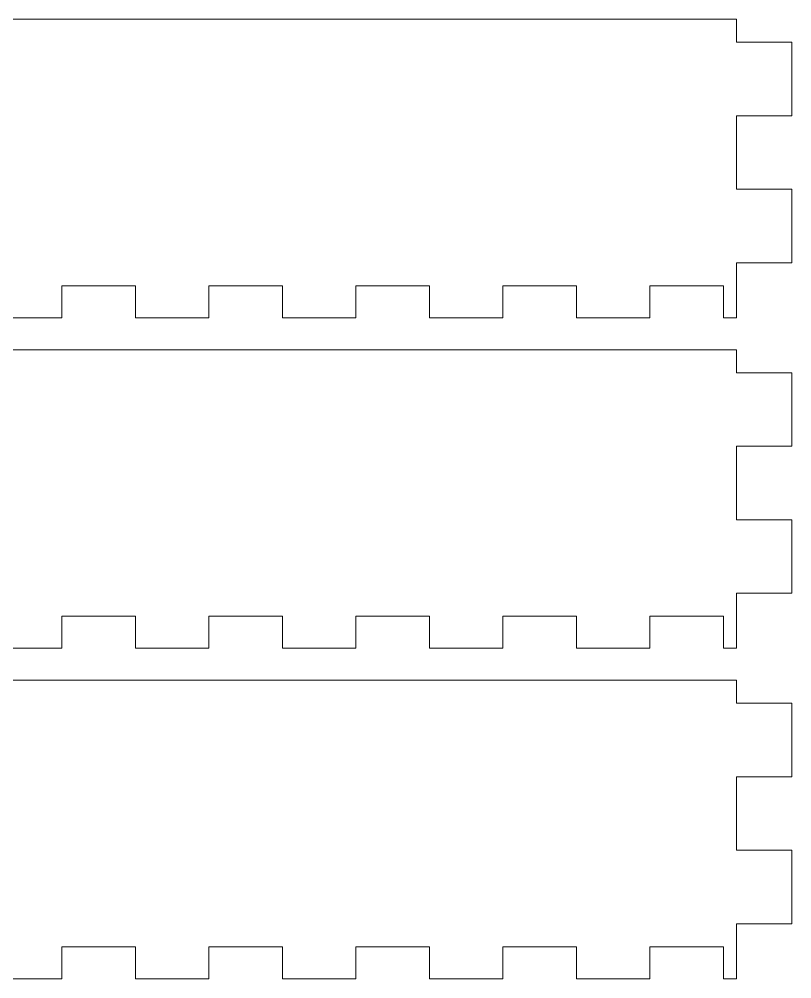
# Model space of a CAD drawing. Extents: x 3 to 808, y 3 to 580.
# Drawn here: x 735.1 to 807.6, y 3 to 93 of the extents above; entities that cross this region are included whole.
import ezdxf

# ---------------------------------------------------------------- set-up
doc = ezdxf.new("R2010")
doc.units = 0
doc.layers.get('0').update_dxf_attribs({"lineweight": 0})

msp = doc.modelspace()

# ---------------------------------------------------------------- linework, layer by layer
for p, q in [((802.407, 93), (517.196, 93)), ((802.407, 90.846), (802.407, 93)), ((807.604, 90.846), (802.407, 90.846)), ((807.604, 83.948), (807.604, 90.846)), ((802.407, 77.051), (802.407, 83.948)), ((802.407, 83.948), (807.604, 83.948)), ((807.604, 77.051), (802.407, 77.051)), ((807.604, 70.154), (807.604, 77.051)), ((802.407, 68), (802.407, 70.154)), ((802.407, 70.154), (807.604, 70.154)), ((739.119, 65), (739.119, 68)), ((739.119, 68), (746.016, 68)), ((746.016, 68), (746.016, 65)), ((752.913, 65), (752.913, 68)), ((752.913, 68), (759.811, 68)), ((759.811, 68), (759.811, 65)), ((766.707, 65), (766.707, 68)), ((766.707, 68), (773.604, 68)), ((773.604, 68), (773.604, 65)), ((780.502, 65), (780.502, 68)), ((780.502, 68), (787.398, 68)), ((787.398, 68), (787.398, 65)), ((794.296, 65), (794.296, 68)), ((794.296, 68), (801.192, 68)), ((801.192, 68), (801.192, 65)), ((802.407, 65), (802.407, 68)), ((732.222, 65), (739.119, 65)), ((746.016, 65), (752.913, 65)), ((759.811, 65), (766.707, 65)), ((773.604, 65), (780.502, 65)), ((787.398, 65), (794.296, 65)), ((801.192, 65), (802.407, 65)), ((802.407, 62), (517.196, 62)), ((802.407, 59.846), (802.407, 62)), ((807.604, 59.846), (802.407, 59.846)), ((807.604, 52.948), (807.604, 59.846)), ((802.407, 46.051), (802.407, 52.948)), ((802.407, 52.948), (807.604, 52.948)), ((807.604, 46.051), (802.407, 46.051)), ((807.604, 39.154), (807.604, 46.051)), ((802.407, 37), (802.407, 39.154)), ((802.407, 39.154), (807.604, 39.154)), ((739.119, 34), (739.119, 37)), ((739.119, 37), (746.016, 37)), ((746.016, 37), (746.016, 34)), ((752.913, 34), (752.913, 37)), ((752.913, 37), (759.811, 37)), ((759.811, 37), (759.811, 34)), ((766.707, 34), (766.707, 37)), ((766.707, 37), (773.604, 37)), ((773.604, 37), (773.604, 34)), ((780.502, 34), (780.502, 37)), ((780.502, 37), (787.398, 37)), ((787.398, 37), (787.398, 34)), ((794.296, 34), (794.296, 37)), ((794.296, 37), (801.192, 37)), ((801.192, 37), (801.192, 34)), ((802.407, 34), (802.407, 37)), ((732.222, 34), (739.119, 34)), ((746.016, 34), (752.913, 34)), ((759.811, 34), (766.707, 34)), ((773.604, 34), (780.502, 34)), ((787.398, 34), (794.296, 34)), ((801.192, 34), (802.407, 34)), ((802.407, 31), (517.196, 31)), ((802.407, 28.846), (802.407, 31)), ((807.604, 28.846), (802.407, 28.846)), ((807.604, 21.948), (807.604, 28.846)), ((802.407, 15.051), (802.407, 21.948)), ((802.407, 21.948), (807.604, 21.948)), ((807.604, 15.051), (802.407, 15.051)), ((807.604, 8.154), (807.604, 15.051)), ((802.407, 6), (802.407, 8.154)), ((802.407, 8.154), (807.604, 8.154)), ((739.119, 3), (739.119, 6)), ((739.119, 6), (746.016, 6)), ((746.016, 6), (746.016, 3)), ((752.913, 3), (752.913, 6)), ((752.913, 6), (759.811, 6)), ((759.811, 6), (759.811, 3)), ((766.707, 3), (766.707, 6)), ((766.707, 6), (773.604, 6)), ((773.604, 6), (773.604, 3)), ((780.502, 3), (780.502, 6)), ((780.502, 6), (787.398, 6)), ((787.398, 6), (787.398, 3)), ((794.296, 3), (794.296, 6)), ((794.296, 6), (801.192, 6)), ((801.192, 6), (801.192, 3)), ((802.407, 3), (802.407, 6)), ((732.222, 3), (739.119, 3)), ((746.016, 3), (752.913, 3)), ((759.811, 3), (766.707, 3)), ((773.604, 3), (780.502, 3)), ((787.398, 3), (794.296, 3)), ((801.192, 3), (802.407, 3))]:
    msp.add_line(p, q)

doc.saveas('drawing.dxf')
